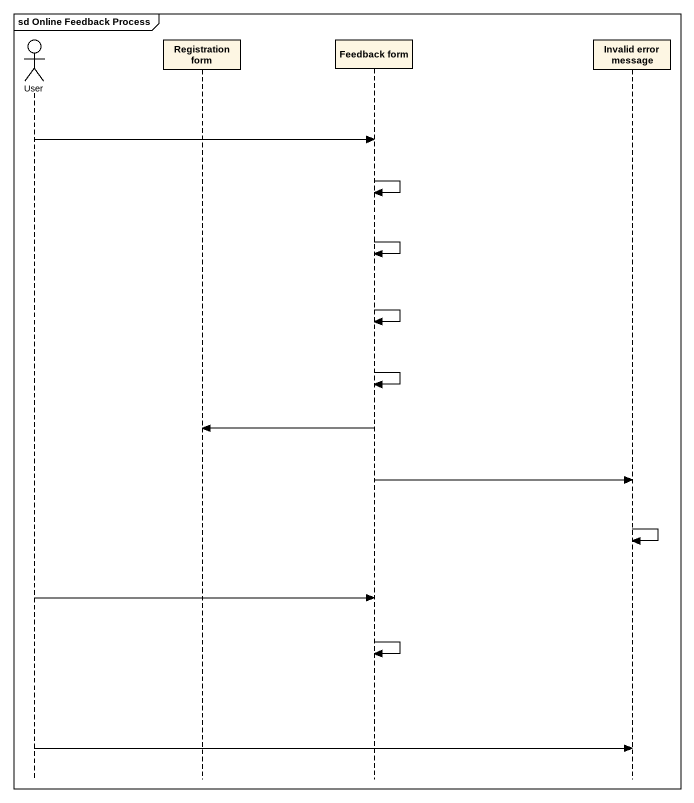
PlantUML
@startuml
mainframe sd Online Feedback Process
hide footbox
actor User
participant "Registration form" as Registration_form
participant "Feedback form" as Feedback_form
participant "Invalid error message" as Invalid_error_message

User -> Feedback_form
Feedback_form -> Feedback_form
Feedback_form -> Feedback_form
Feedback_form -> Feedback_form
Feedback_form -> Feedback_form
Feedback_form -> Registration_form
Feedback_form -> Invalid_error_message
Invalid_error_message -> Invalid_error_message
User -> Feedback_form
Feedback_form -> Feedback_form
User -> Invalid_error_message
@enduml
